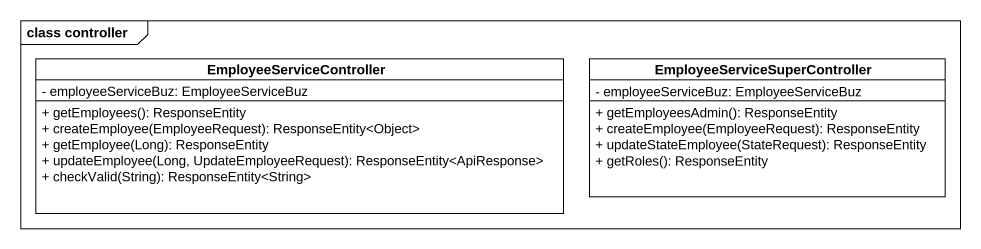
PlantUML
@startuml
mainframe class controller
hide circle
hide empty members
skinparam classAttributeIconSize 0
class EmployeeServiceController {
  - employeeServiceBuz: EmployeeServiceBuz
  + getEmployees(): ResponseEntity
  + createEmployee(EmployeeRequest): ResponseEntity<Object>
  + getEmployee(Long): ResponseEntity
  + updateEmployee(Long, UpdateEmployeeRequest): ResponseEntity<ApiResponse>
  + checkValid(String): ResponseEntity<String>
}
class "EmployeeServiceSuperController" as EmployeeServiceSuperControll {
  - employeeServiceBuz: EmployeeServiceBuz
  + getEmployeesAdmin(): ResponseEntity
  + createEmployee(EmployeeRequest): ResponseEntity
  + updateStateEmployee(StateRequest): ResponseEntity
  + getRoles(): ResponseEntity
}
@enduml
